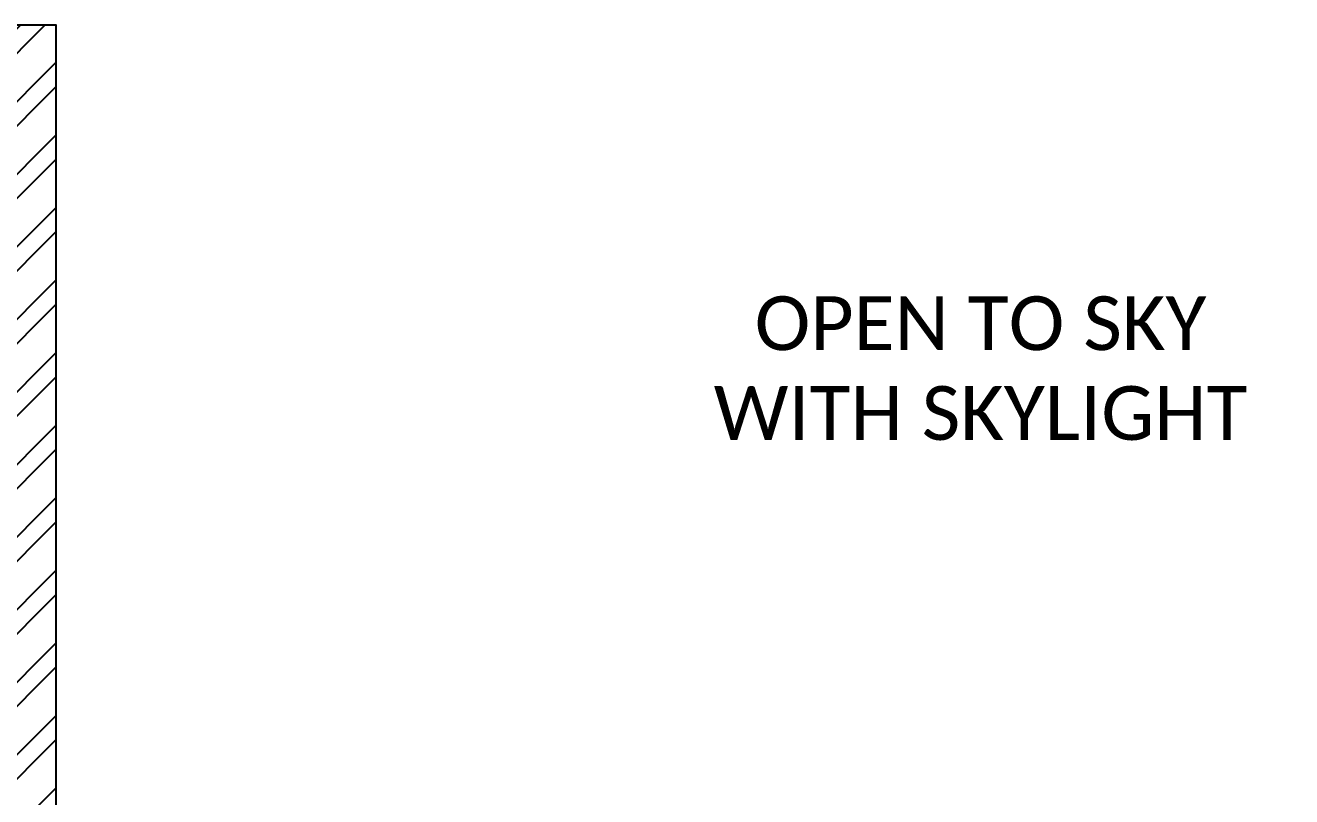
# Model space of a CAD drawing. Header units: millimetres. Extents: x -4760 to 87103, y -23275 to 20441.
# Drawn here: x 37447 to 39798, y -17128 to -15696 of the extents above; entities that cross this region are included whole.
import ezdxf

# ---------------------------------------------------------------- set-up
doc = ezdxf.new("R2010")
doc.units = ezdxf.units.MM
doc.header["$LTSCALE"] = 150
for name, color, linetype in [('ad-Text main', 7, 'Continuous'), ('ad-Wall', 240, 'Continuous'), ('ad-Wall hatch', 8, 'Continuous')]:
    doc.layers.add(name, color=color, linetype=linetype)
doc.styles.get("Standard").update_dxf_attribs({"font": 'calibril.ttf'})

# ---------------------------------------------------------------- blocks, each defined once
blk = doc.blocks.new('A$Cb14bb14e')
at = {"layer": 'ad-Wall hatch', "transparency": 33554687}
h = blk.add_hatch(dxfattribs=at)
h.set_pattern_fill('ANSI32', color=256, scale=10)
h.set_pattern_definition([(45, (-3845.845, 4e-12), (-67.3519, 67.3519), []), (45, (-3800.94, 4e-12), (-67.3519, 67.3519), [])])
h.paths.add_polyline_path([(-8760, 3050), (-8760, 0), (-8645, 0), (-8645, 3050)])
at = {"layer": 'ad-Wall'}
blk.add_lwpolyline([(-8760, 3050), (-8760, 0), (-8645, 0), (-8645, 3050)], close=True, dxfattribs=at)
at = {"layer": 'ad-Text main', "insert": (-6928.9, 2413.1), "char_height": 100, "width": 1055.173, "attachment_point": 5, "bg_fill": 2}
blk.add_mtext('OPEN TO SKY WITH SKYLIGHT', dxfattribs=at)

msp = doc.modelspace()

# ---------------------------------------------------------------- block references
msp.add_blockref('A$Cb14bb14e', (46149, -18746))

doc.saveas('drawing.dxf')
